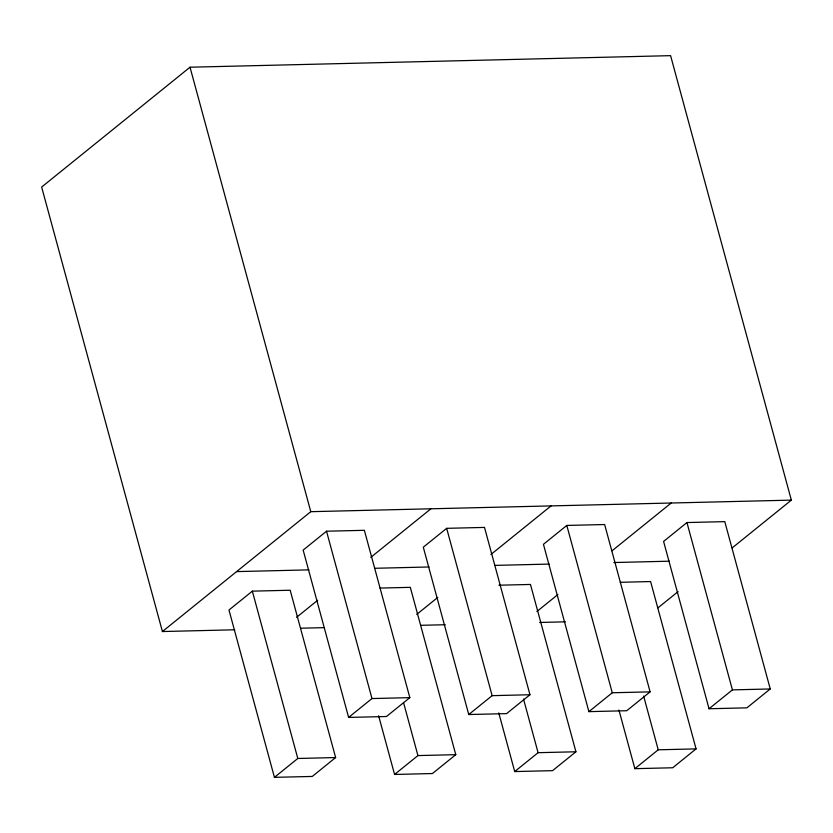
<?xml version="1.0" encoding="UTF-8"?>
<svg xmlns="http://www.w3.org/2000/svg" width="833" height="833" viewBox="0 0 833 833"><rect width="100%" height="100%" fill="white"/><g stroke="black" fill="none" stroke-linecap="round" stroke-linejoin="round"><path stroke-width="1.25" d="M732.207 547.895L791.35 500.123L670.586 55.655L190.018 67.213L41.65 187.061L162.414 631.539L234.75 629.79M162.414 631.539L310.782 511.681L791.35 500.123M252.337 591.149L228.971 610.016L274.432 777.345L312.271 776.439L335.637 757.561L290.176 590.233L252.337 591.149L297.798 758.478L274.432 777.345M326.515 531.215L303.16 550.092L348.621 717.421L386.46 716.515L409.826 697.638L364.365 530.309L326.515 531.215L371.987 698.554L348.621 717.421M296.59 617.305L317.644 600.301M370.768 557.381L430.921 508.796M446.665 528.33L423.299 547.198L468.76 714.537L506.599 713.621L529.965 694.743L484.504 527.414L446.665 528.33L492.126 695.659L468.76 714.537M416.729 614.41L437.783 597.407M490.918 554.486L551.061 505.902M566.804 525.436L543.439 544.313L588.9 711.642L626.739 710.726L650.104 691.859L604.643 524.53L566.804 525.436L612.265 692.764L588.9 711.642M536.869 611.526L557.923 594.523M612.057 550.79L671.211 503.007M686.944 522.551L663.589 541.419L709.05 708.748L746.889 707.842L770.254 688.964L724.793 521.635L686.944 522.551L732.415 689.88L709.05 708.748M378.63 715.766L394.571 774.461L417.937 755.583L455.776 754.677L410.315 587.338L380.046 588.067M455.776 754.677L432.421 773.545L394.571 774.461M658.018 607.819L678.072 591.628M498.769 712.871L514.721 771.566L538.087 752.688L575.926 751.783L530.465 584.454L498.925 585.214M575.926 751.783L552.56 770.66L514.721 771.566M618.919 709.987L634.861 768.672L658.226 749.804L696.065 748.888L650.604 581.559L620.335 582.288M696.065 748.888L672.7 767.766L634.861 768.672M236.593 571.605L308.939 569.866M374.819 568.283L429.078 566.981M494.969 565.388L549.228 564.087M613.817 562.535L669.368 561.192M300.64 628.207L323.891 627.645M420.78 625.312L445.322 624.729M539.628 622.459L565.472 621.835M371.987 698.554L409.826 697.638M492.126 695.659L529.965 694.743M612.265 692.764L650.104 691.859M732.415 689.88L770.254 688.964M297.798 758.478L335.637 757.561M643.638 696.107L658.226 749.804M523.499 699.002L538.087 752.688M403.693 703.135L417.937 755.583M190.018 67.213L310.782 511.681"/></g></svg>
